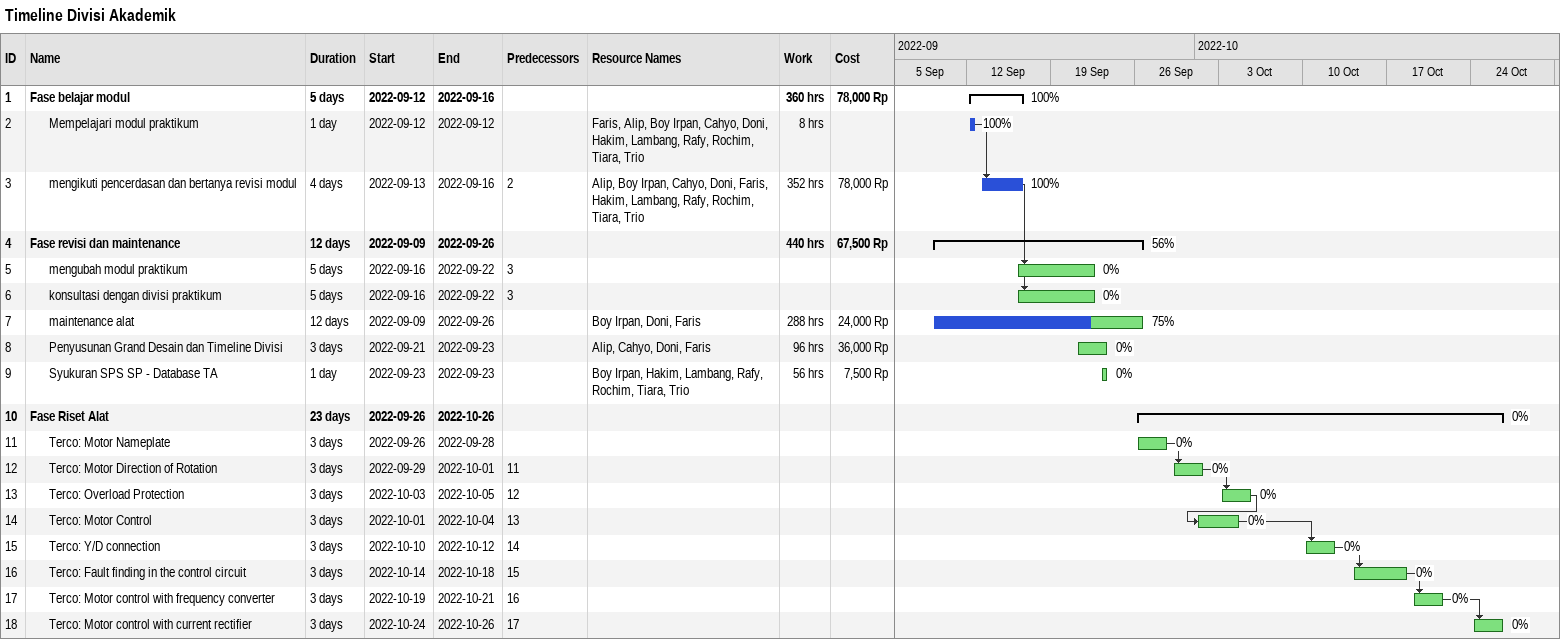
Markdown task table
Timeline Divisi Akademik

| ID | Level | Task | Duration | Start | Finish | Predecessors | Resources | % complete | Work (h) | Cost (Rp) |
|---|---|---|---|---|---|---|---|---|---|---|
| 1 | 1 | **Fase belajar modul** | 5d | 2022-09-12 | 2022-09-16 |  |  | 100 | 360 | 78000 |
| 2 | 2 | Mempelajari modul praktikum | 1d | 2022-09-12 | 2022-09-12 |  | Faris, Alip, Boy Irpan, Cahyo, Doni, Hakim, Lambang, Rafy, Rochim, Tiara, Trio | 100 | 8 |  |
| 3 | 2 | mengikuti pencerdasan dan bertanya revisi modul | 4d | 2022-09-13 | 2022-09-16 | 2 | Alip, Boy Irpan, Cahyo, Doni, Faris, Hakim, Lambang, Rafy, Rochim, Tiara, Trio | 100 | 352 | 78000 |
| 4 | 1 | **Fase revisi dan maintenance** | 12d | 2022-09-09 | 2022-09-26 |  |  | 56 | 440 | 67500 |
| 5 | 2 | mengubah modul praktikum | 5d | 2022-09-16 | 2022-09-22 | 3 |  | 0 |  |  |
| 6 | 2 | konsultasi dengan divisi praktikum | 5d | 2022-09-16 | 2022-09-22 | 3 |  | 0 |  |  |
| 7 | 2 | maintenance alat | 12d | 2022-09-09 | 2022-09-26 |  | Boy Irpan, Doni, Faris | 75 | 288 | 24000 |
| 8 | 2 | Penyusunan Grand Desain dan Timeline Divisi | 3d | 2022-09-21 | 2022-09-23 |  | Alip, Cahyo, Doni, Faris | 0 | 96 | 36000 |
| 9 | 2 | Syukuran SPS SP - Database TA | 1d | 2022-09-23 | 2022-09-23 |  | Boy Irpan, Hakim, Lambang, Rafy, Rochim, Tiara, Trio | 0 | 56 | 7500 |
| 10 | 1 | **Fase Riset Alat** | 23d | 2022-09-26 | 2022-10-26 |  |  | 0 |  |  |
| 11 | 2 | Terco: Motor Nameplate | 3d | 2022-09-26 | 2022-09-28 |  |  | 0 |  |  |
| 12 | 2 | Terco: Motor Direction of Rotation | 3d | 2022-09-29 | 2022-10-01 | 11 |  | 0 |  |  |
| 13 | 2 | Terco: Overload Protection | 3d | 2022-10-03 | 2022-10-05 | 12 |  | 0 |  |  |
| 14 | 2 | Terco: Motor Control | 3d | 2022-10-01 | 2022-10-04 | 13 |  | 0 |  |  |
| 15 | 2 | Terco: Y/D connection | 3d | 2022-10-10 | 2022-10-12 | 14 |  | 0 |  |  |
| 16 | 2 | Terco: Fault finding in the control circuit | 3d | 2022-10-14 | 2022-10-18 | 15 |  | 0 |  |  |
| 17 | 2 | Terco: Motor control with frequency converter | 3d | 2022-10-19 | 2022-10-21 | 16 |  | 0 |  |  |
| 18 | 2 | Terco: Motor control with current rectifier | 3d | 2022-10-24 | 2022-10-26 | 17 |  | 0 |  |  |
